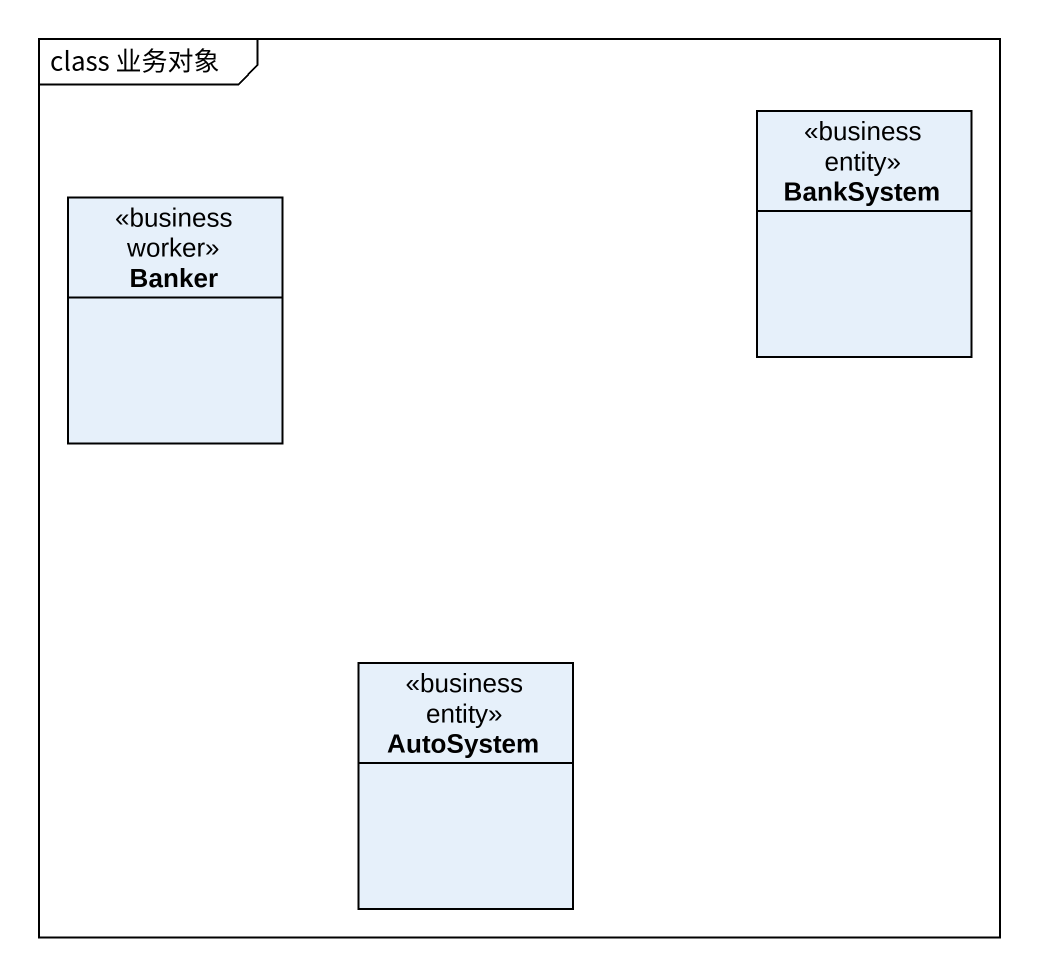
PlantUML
@startuml
mainframe class 业务对象
hide circle
hide empty members
class BankSystem <<business entity>>
class Banker <<business worker>>
class AutoSystem <<business entity>>
@enduml
